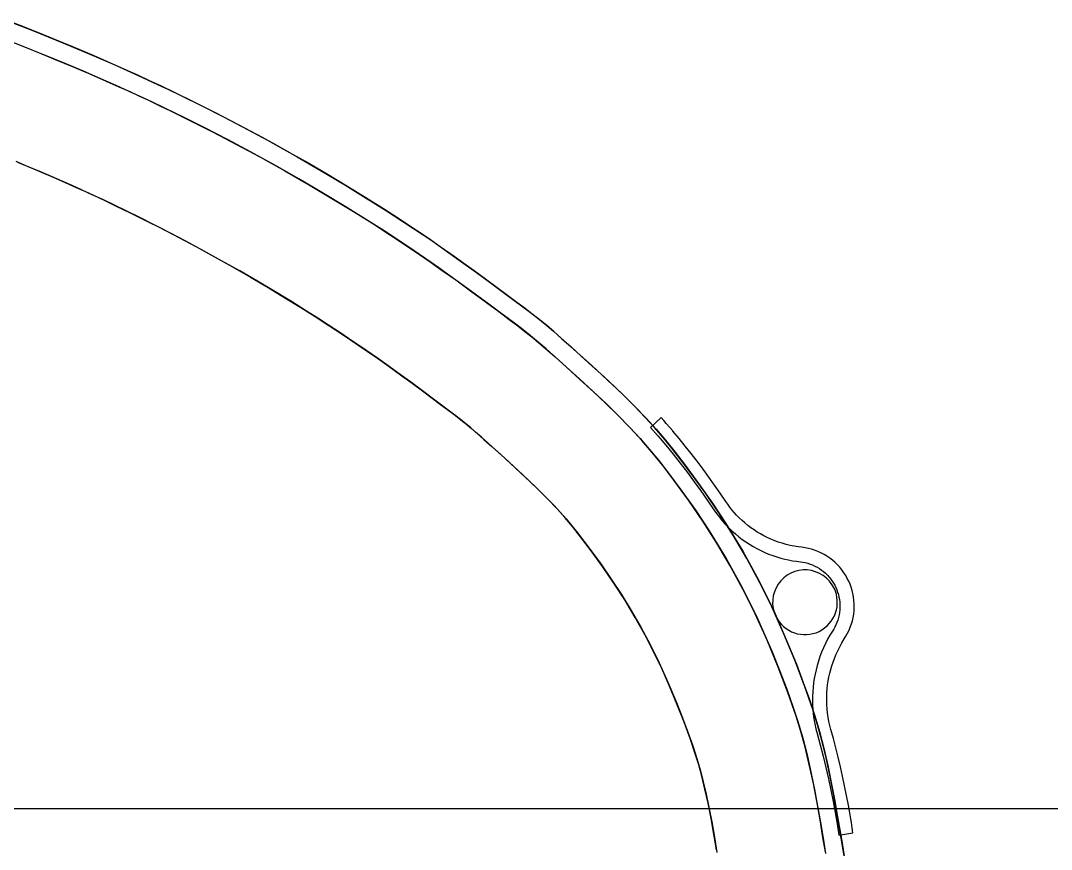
# Model space of a CAD drawing. Extents: x -120222 to -41942, y -19134 to 30932.
# Drawn here: x -97364.5 to -97071.8, y 4523.2 to 4758.5 of the extents above; entities that cross this region are included whole.
import ezdxf

# ---------------------------------------------------------------- set-up
doc = ezdxf.new("R2010")
doc.units = 0
doc.header["$LTSCALE"] = 150
doc.header["$MEASUREMENT"] = 0
doc.linetypes.add('ISO-10______', pattern=[4.699, 3.048, -0.762, 0.127, -0.762])
doc.layers.get('0').update_dxf_attribs({"linetype": 'CONTINUOUS'})
doc.layers.add('_____', color=7, linetype='CONTINUOUS')
doc.layers.add('____B', color=7, linetype='CONTINUOUS')

# ---------------------------------------------------------------- blocks, each defined once
blk = doc.blocks.new('____-461')
at = {"color": 1, "linetype": 'Continuous'}
for points in [[(-103801.8, 209.23, 0), (-103796.43, 207.12, 0), (-103791.78, 205.25, 0), (-103787.59, 203.54, 0), (-103782.36, 201.35, 0), (-103777.43, 199.24, 0), (-103772.87, 197.24, 0), (-103769.29, 195.65, 0), (-103766.2, 194.26, 0), (-103763.54, 193.04, 0), (-103760.73, 191.73, 0), (-103757.58, 190.23, 0), (-103754.08, 188.54, 0), (-103748.18, 185.64, 0), (-103741.8, 182.39, 0), (-103735.02, 178.84, 0), (-103728.1, 175.09, 0), (-103721.1, 171.16, 0), (-103714.22, 167.18, 0), (-103707.53, 163.19, 0), (-103701.43, 159.44, 0), (-103695.96, 155.99, 0), (-103690.77, 152.62, 0), (-103685.31, 148.98, 0), (-103682.77, 147.26, 0), (-103680.06, 145.38, 0), (-103677.05, 143.26, 0), (-103673.75, 140.9, 0), (-103670.17, 138.3, 0), (-103666.29, 135.46, 0), (-103662.46, 132.62, 0), (-103659.52, 130.44, 0), (-103656.98, 128.54, 0), (-103654.84, 126.92, 0), (-103653.09, 125.59, 0), (-103651.73, 124.53, 0), (-103650.22, 123.28, 0), (-103648.27, 121.61, 0), (-103645.88, 119.51, 0), (-103643.36, 117.27, 0), (-103640.49, 114.68, 0), (-103637.26, 111.75, 0), (-103633.91, 108.66, 0), (-103630.79, 105.73, 0), (-103627.92, 102.97, 0), (-103625.3, 100.36, 0), (-103621.96, 96.9, 0), (-103619.13, 93.78, 0), (-103616.5, 90.68, 0), (-103613.77, 87.3, 0), (-103610.93, 83.64, 0), (-103607.08, 78.42, 0), (-103603.15, 72.83, 0), (-103599.36, 67.07, 0), (-103594.55, 59.14, 0), (-103590.01, 50.86, 0), (-103585.67, 42, 0), (-103581.52, 32.53, 0), (-103579.33, 27.09, 0), (-103577.35, 21.92, 0), (-103575.61, 17.02, 0), (-103574.09, 12.39, 0), (-103572.78, 7.97, 0), (-103571.54, 3.22, 0), (-103570.33, -2.02, 0), (-103569.41, -6.47, 0), (-103568.5, -11.22, 0), (-103567.62, -16.25, 0), (-103566.83, -20.95, 0), (-103566.17, -24.91, 0), (-103565.64, -28.14, 0)], [(-103565.67, -27.97, 0), (-103566.24, -24.49, 0), (-103566.96, -20.18, 0), (-103567.82, -15.06, 0), (-103568.76, -9.8, 0), (-103569.73, -4.88, 0), (-103570.89, 0.5, 0), (-103572.09, 5.41, 0), (-103573.32, 9.87, 0), (-103574.68, 14.25, 0), (-103577, 20.97, 0), (-103579.77, 28.21, 0), (-103582.94, 35.89, 0), (-103586.3, 43.35, 0), (-103589.78, 50.42, 0), (-103593.39, 57.1, 0), (-103597.15, 63.52, 0), (-103601.11, 69.77, 0), (-103605.24, 75.86, 0), (-103609.45, 81.65, 0), (-103612.1, 85.16, 0), (-103614.67, 88.43, 0), (-103617.15, 91.46, 0), (-103619.56, 94.26, 0), (-103622.21, 97.17, 0), (-103625.3, 100.36, 0), (-103628.89, 103.91, 0), (-103632.93, 107.75, 0), (-103637.4, 111.87, 0), (-103641.64, 115.72, 0), (-103645.24, 118.95, 0), (-103648.2, 121.55, 0), (-103650.08, 123.16, 0), (-103651.56, 124.39, 0), (-103652.82, 125.38, 0), (-103654.41, 126.6, 0), (-103656.35, 128.06, 0), (-103658.65, 129.79, 0), (-103661.3, 131.77, 0), (-103664.32, 134, 0), (-103667.62, 136.43, 0), (-103670.78, 138.74, 0), (-103673.74, 140.89, 0), (-103676.5, 142.87, 0), (-103680.44, 145.64, 0), (-103683.9, 148.02, 0), (-103687.18, 150.23, 0), (-103691.98, 153.41, 0), (-103696.59, 156.4, 0), (-103701.52, 159.5, 0), (-103706.94, 162.83, 0), (-103712.76, 166.32, 0), (-103718.73, 169.81, 0), (-103724.84, 173.27, 0), (-103730.94, 176.64, 0), (-103737.68, 180.24, 0), (-103744.22, 183.63, 0), (-103750.3, 186.69, 0), (-103755.88, 189.41, 0), (-103759.77, 191.27, 0), (-103763.17, 192.87, 0), (-103766.31, 194.31, 0), (-103770.03, 195.98, 0), (-103774.42, 197.92, 0), (-103779.4, 200.09, 0), (-103784.72, 202.34, 0), (-103790.37, 204.68, 0), (-103794.18, 206.22, 0), (-103798.5, 207.94, 0), (-103803.36, 209.83, 0)], [(-103803.79, 204.44, 0), (-103798.49, 202.37, 0), (-103793.89, 200.52, 0), (-103789.76, 198.83, 0), (-103784.62, 196.68, 0), (-103779.76, 194.61, 0), (-103775.25, 192.63, 0), (-103771.7, 191.06, 0), (-103768.62, 189.68, 0), (-103765.99, 188.47, 0), (-103763.28, 187.21, 0), (-103760.24, 185.76, 0), (-103756.85, 184.13, 0), (-103751.13, 181.32, 0), (-103744.91, 178.17, 0), (-103738.27, 174.7, 0), (-103731.48, 171.04, 0), (-103724.6, 167.2, 0), (-103717.81, 163.29, 0), (-103711.2, 159.36, 0), (-103705.1, 155.64, 0), (-103699.62, 152.2, 0), (-103694.54, 148.91, 0), (-103689.24, 145.39, 0), (-103686.35, 143.44, 0), (-103683.3, 141.34, 0), (-103679.86, 138.92, 0), (-103676.04, 136.18, 0), (-103671.82, 133.11, 0), (-103667.29, 129.77, 0), (-103663.83, 127.21, 0), (-103660.85, 124.99, 0), (-103658.37, 123.12, 0), (-103656.38, 121.6, 0), (-103655.15, 120.65, 0), (-103653.96, 119.68, 0), (-103652.41, 118.38, 0), (-103650.52, 116.73, 0), (-103647.81, 114.33, 0), (-103644.6, 111.45, 0), (-103640.9, 108.09, 0), (-103636.99, 104.48, 0), (-103633.41, 101.1, 0), (-103630.18, 97.96, 0), (-103626.67, 94.39, 0), (-103623.7, 91.18, 0), (-103621.1, 88.16, 0), (-103618.41, 84.88, 0), (-103615.62, 81.32, 0), (-103611.81, 76.21, 0), (-103607.89, 70.68, 0), (-103604.09, 64.96, 0), (-103599.27, 57.07, 0), (-103594.72, 48.85, 0), (-103590.38, 40.03, 0), (-103586.23, 30.58, 0), (-103584.03, 25.14, 0), (-103582.06, 19.98, 0), (-103580.33, 15.1, 0), (-103578.82, 10.51, 0), (-103577.53, 6.11, 0), (-103576.3, 1.33, 0), (-103575.1, -3.95, 0), (-103574.18, -8.45, 0), (-103573.28, -13.26, 0), (-103572.41, -18.31, 0), (-103571.64, -22.85, 0), (-103571.01, -26.64, 0)], [(-103571.08, -26.24, 0), (-103571.77, -22.11, 0), (-103572.6, -17.15, 0), (-103573.54, -11.82, 0), (-103574.5, -6.84, 0), (-103575.66, -1.41, 0), (-103576.85, 3.54, 0), (-103578.07, 8.01, 0), (-103579.41, 12.35, 0), (-103581.71, 19.03, 0), (-103584.47, 26.25, 0), (-103587.65, 33.94, 0), (-103591.01, 41.37, 0), (-103594.49, 48.41, 0), (-103598.1, 55.04, 0), (-103601.88, 61.43, 0), (-103605.84, 67.65, 0), (-103609.99, 73.69, 0), (-103614.16, 79.38, 0), (-103617.28, 83.46, 0), (-103620.28, 87.19, 0), (-103623.16, 90.57, 0), (-103626.34, 94.04, 0), (-103630.18, 97.96, 0), (-103633.37, 101.07, 0), (-103636.91, 104.41, 0), (-103640.78, 107.97, 0), (-103644.46, 111.32, 0), (-103647.66, 114.19, 0), (-103650.37, 116.6, 0), (-103652.59, 118.53, 0), (-103654.2, 119.89, 0), (-103655.45, 120.88, 0), (-103656.87, 121.98, 0), (-103658.64, 123.32, 0), (-103660.76, 124.92, 0), (-103663.24, 126.77, 0), (-103666.68, 129.32, 0), (-103670.55, 132.18, 0), (-103674.28, 134.9, 0), (-103677.71, 137.39, 0), (-103680.87, 139.63, 0), (-103684.57, 142.22, 0), (-103687.87, 144.47, 0), (-103691.05, 146.6, 0), (-103696.37, 150.1, 0), (-103701.62, 153.46, 0), (-103707.45, 157.08, 0), (-103713.88, 160.97, 0), (-103720.56, 164.89, 0), (-103727.42, 168.79, 0), (-103734.27, 172.56, 0), (-103740.88, 176.08, 0), (-103747.26, 179.37, 0), (-103753.18, 182.34, 0), (-103758.6, 184.98, 0), (-103762.35, 186.77, 0), (-103765.63, 188.31, 0), (-103768.73, 189.73, 0), (-103772.43, 191.39, 0), (-103776.79, 193.31, 0), (-103781.7, 195.44, 0), (-103786.94, 197.66, 0), (-103792.51, 199.96, 0), (-103796.27, 201.48, 0), (-103800.54, 203.17, 0)], [(-103803.79, 204.44, 0), (-103798.49, 202.37, 0), (-103793.89, 200.52, 0), (-103789.76, 198.83, 0), (-103784.62, 196.68, 0), (-103779.76, 194.61, 0), (-103775.25, 192.63, 0), (-103771.7, 191.06, 0), (-103768.62, 189.68, 0), (-103765.99, 188.47, 0), (-103763.28, 187.21, 0), (-103760.24, 185.76, 0), (-103756.85, 184.13, 0), (-103751.13, 181.32, 0), (-103744.91, 178.17, 0), (-103738.27, 174.7, 0), (-103731.48, 171.04, 0), (-103724.6, 167.2, 0), (-103717.81, 163.29, 0), (-103711.2, 159.36, 0), (-103705.1, 155.64, 0), (-103699.62, 152.2, 0), (-103694.54, 148.91, 0), (-103689.24, 145.39, 0), (-103686.35, 143.44, 0), (-103683.3, 141.34, 0), (-103679.86, 138.92, 0), (-103676.04, 136.18, 0), (-103671.82, 133.11, 0), (-103667.29, 129.77, 0), (-103663.83, 127.21, 0), (-103660.85, 124.99, 0), (-103658.37, 123.12, 0), (-103656.38, 121.6, 0), (-103655.15, 120.65, 0), (-103653.96, 119.68, 0), (-103652.41, 118.38, 0), (-103650.52, 116.73, 0), (-103647.81, 114.33, 0), (-103644.6, 111.45, 0), (-103640.9, 108.09, 0), (-103636.99, 104.48, 0), (-103633.41, 101.1, 0), (-103630.18, 97.96, 0), (-103626.67, 94.39, 0), (-103623.7, 91.18, 0), (-103621.1, 88.16, 0), (-103618.41, 84.88, 0), (-103615.62, 81.32, 0), (-103611.81, 76.21, 0), (-103607.89, 70.68, 0), (-103604.09, 64.96, 0), (-103599.27, 57.07, 0), (-103594.72, 48.85, 0), (-103590.38, 40.03, 0), (-103586.23, 30.58, 0), (-103584.03, 25.14, 0), (-103582.06, 19.98, 0), (-103580.33, 15.1, 0), (-103578.82, 10.51, 0), (-103577.53, 6.11, 0), (-103576.3, 1.33, 0), (-103575.1, -3.95, 0), (-103574.18, -8.45, 0), (-103573.28, -13.26, 0), (-103572.41, -18.31, 0), (-103571.64, -22.85, 0), (-103571.01, -26.64, 0)], [(-103803.79, 204.44, 0), (-103798.49, 202.37, 0), (-103793.89, 200.52, 0), (-103789.76, 198.83, 0), (-103784.62, 196.68, 0), (-103779.76, 194.61, 0), (-103775.25, 192.63, 0), (-103771.7, 191.06, 0), (-103768.62, 189.68, 0), (-103765.99, 188.47, 0), (-103763.28, 187.21, 0), (-103760.24, 185.76, 0), (-103756.85, 184.13, 0), (-103751.13, 181.32, 0), (-103744.91, 178.17, 0), (-103738.27, 174.7, 0), (-103731.48, 171.04, 0), (-103724.6, 167.2, 0), (-103717.81, 163.29, 0), (-103711.2, 159.36, 0), (-103705.1, 155.64, 0), (-103699.62, 152.2, 0), (-103694.54, 148.91, 0), (-103689.24, 145.39, 0), (-103686.35, 143.44, 0), (-103683.3, 141.34, 0), (-103679.86, 138.92, 0), (-103676.04, 136.18, 0), (-103671.82, 133.11, 0), (-103667.29, 129.77, 0), (-103663.83, 127.21, 0), (-103660.85, 124.99, 0), (-103658.37, 123.12, 0), (-103656.38, 121.6, 0), (-103655.15, 120.65, 0), (-103653.96, 119.68, 0), (-103652.41, 118.38, 0), (-103650.52, 116.73, 0), (-103647.81, 114.33, 0), (-103644.6, 111.45, 0), (-103640.9, 108.09, 0), (-103636.99, 104.48, 0), (-103633.41, 101.1, 0), (-103630.18, 97.96, 0), (-103626.67, 94.39, 0), (-103623.7, 91.18, 0), (-103621.1, 88.16, 0), (-103618.41, 84.88, 0), (-103615.62, 81.32, 0), (-103611.81, 76.21, 0), (-103607.89, 70.68, 0), (-103604.09, 64.96, 0), (-103599.27, 57.07, 0), (-103594.72, 48.85, 0), (-103590.38, 40.03, 0), (-103586.23, 30.58, 0), (-103584.03, 25.14, 0), (-103582.06, 19.98, 0), (-103580.33, 15.1, 0), (-103578.82, 10.51, 0), (-103577.53, 6.11, 0), (-103576.3, 1.33, 0), (-103575.1, -3.95, 0), (-103574.18, -8.45, 0), (-103573.28, -13.26, 0), (-103572.41, -18.31, 0), (-103571.64, -22.85, 0), (-103571.01, -26.64, 0)], [(-103601.98, -25.63, 0), (-103602.75, -21.15, 0), (-103603.54, -16.74, 0), (-103604.41, -12.37, 0), (-103605.28, -8.37, 0), (-103606.16, -4.75, 0), (-103607.05, -1.49, 0), (-103608.01, 1.65, 0), (-103609.46, 5.96, 0), (-103611.17, 10.6, 0), (-103613.13, 15.58, 0), (-103615.31, 20.82, 0), (-103617.56, 25.88, 0), (-103619.88, 30.71, 0), (-103622.24, 35.3, 0), (-103625.08, 40.39, 0), (-103628.04, 45.32, 0), (-103631.12, 50.13, 0), (-103634.34, 54.81, 0), (-103637.56, 59.25, 0), (-103640.62, 63.28, 0), (-103642.9, 66.14, 0), (-103645.06, 68.73, 0), (-103647.28, 71.22, 0), (-103649.98, 74.05, 0), (-103653.22, 77.26, 0), (-103656.99, 80.84, 0), (-103659.55, 83.22, 0), (-103662.22, 85.66, 0), (-103664.66, 87.87, 0), (-103666.84, 89.83, 0), (-103668.74, 91.54, 0), (-103670.39, 93, 0), (-103671.77, 94.2, 0), (-103672.8, 95.08, 0), (-103673.61, 95.75, 0), (-103674.28, 96.28, 0), (-103675.08, 96.89, 0), (-103676, 97.6, 0), (-103677.07, 98.4, 0), (-103679.31, 100.09, 0), (-103681.98, 102.08, 0), (-103685.09, 104.38, 0), (-103688.55, 106.94, 0), (-103691.86, 109.36, 0), (-103694.93, 111.58, 0), (-103698.28, 113.97, 0), (-103701.28, 116.07, 0), (-103703.94, 117.89, 0), (-103706.49, 119.61, 0), (-103708.98, 121.27, 0), (-103712.14, 123.35, 0), (-103715.2, 125.33, 0), (-103718.4, 127.36, 0), (-103722.72, 130.04, 0), (-103727.43, 132.91, 0), (-103732.35, 135.84, 0), (-103737.39, 138.76, 0), (-103742.52, 141.66, 0), (-103747.64, 144.49, 0), (-103752.69, 147.2, 0), (-103757.26, 149.59, 0), (-103761.62, 151.83, 0), (-103765.74, 153.9, 0), (-103769.61, 155.8, 0), (-103773.14, 157.5, 0), (-103776.28, 158.99, 0), (-103778.38, 159.98, 0), (-103780.32, 160.87, 0), (-103782.49, 161.86, 0), (-103784.98, 162.97, 0), (-103787.76, 164.2, 0), (-103790.85, 165.55, 0), (-103794.15, 166.98, 0), (-103797.6, 168.44, 0), (-103800.83, 169.79, 0)], [(-103800.46, 169.64, 0), (-103797.22, 168.28, 0), (-103794.1, 166.95, 0), (-103790.36, 165.34, 0), (-103786.91, 163.82, 0), (-103783.86, 162.47, 0), (-103781.21, 161.27, 0), (-103778.94, 160.24, 0), (-103775.91, 158.82, 0), (-103772.41, 157.15, 0), (-103768.45, 155.24, 0), (-103764.14, 153.1, 0), (-103759.53, 150.77, 0), (-103754.64, 148.23, 0), (-103749.62, 145.56, 0), (-103744.53, 142.78, 0), (-103739.38, 139.89, 0), (-103734.31, 136.98, 0), (-103729.34, 134.06, 0), (-103724.52, 131.14, 0), (-103720.05, 128.39, 0), (-103715.97, 125.82, 0), (-103712.07, 123.3, 0), (-103708.03, 120.64, 0), (-103703.81, 117.8, 0), (-103701.18, 116, 0), (-103698.23, 113.94, 0), (-103694.94, 111.59, 0), (-103691.31, 108.95, 0), (-103688.45, 106.87, 0), (-103685.48, 104.67, 0), (-103682.75, 102.65, 0), (-103680.35, 100.86, 0), (-103678.25, 99.3, 0), (-103676.83, 98.23, 0), (-103675.61, 97.29, 0), (-103674.57, 96.5, 0), (-103673.74, 95.85, 0), (-103672.79, 95.07, 0), (-103671.52, 93.99, 0), (-103669.94, 92.6, 0), (-103668.03, 90.91, 0), (-103665.81, 88.91, 0), (-103663.26, 86.6, 0), (-103660.45, 84.04, 0), (-103657.62, 81.43, 0), (-103655.02, 78.99, 0), (-103652.65, 76.71, 0), (-103650.24, 74.31, 0), (-103648.13, 72.13, 0), (-103646.31, 70.16, 0), (-103644.72, 68.33, 0), (-103643.09, 66.37, 0), (-103641.4, 64.27, 0), (-103639.65, 62.02, 0), (-103637.84, 59.63, 0), (-103634.87, 55.56, 0), (-103631.87, 51.25, 0), (-103628.98, 46.83, 0), (-103626.21, 42.31, 0), (-103623.49, 37.59, 0), (-103620.86, 32.66, 0), (-103618.3, 27.45, 0), (-103615.8, 21.95, 0), (-103613.38, 16.21, 0), (-103611.65, 11.85, 0), (-103610.11, 7.75, 0), (-103608.75, 3.89, 0), (-103607.58, 0.29, 0), (-103606.58, -3.16, 0), (-103605.77, -6.32, 0), (-103604.96, -9.78, 0), (-103604.16, -13.56, 0), (-103603.37, -17.65, 0), (-103602.59, -22.06, 0), (-103601.86, -26.38, 0)], [(-103617.71, 97.12, 0), (-103619.4, 95.55, 0), (-103620.73, 94.31, 0)], [(-103614.42, 93.31, 0), (-103615.33, 94.38, 0), (-103616.25, 95.45, 0), (-103616.98, 96.28, 0), (-103617.71, 97.12, 0)], [(-103620.73, 94.31, 0), (-103618.56, 91.82, 0), (-103616.42, 89.29, 0), (-103614.32, 86.73, 0), (-103612.27, 84.14, 0), (-103610.25, 81.51, 0), (-103608.3, 78.91, 0), (-103606.4, 76.28, 0), (-103604.53, 73.61, 0), (-103602.71, 70.93, 0)], [(-103614.4, 93.29, 0), (-103614.41, 93.3, 0), (-103614.42, 93.31, 0)], [(-103599.36, 73.3, 0), (-103600.93, 75.62, 0), (-103602.53, 77.92, 0), (-103604.16, 80.2, 0), (-103605.82, 82.46, 0), (-103607.51, 84.7, 0), (-103609.19, 86.88, 0), (-103610.9, 89.04, 0), (-103612.64, 91.17, 0), (-103614.4, 93.29, 0)], [(-103577.73, 60.29, 0), (-103578.85, 60.43, 0), (-103579.99, 60.6, 0), (-103581.12, 60.83, 0), (-103582.25, 61.1, 0), (-103583.37, 61.41, 0), (-103584.48, 61.78, 0), (-103585.59, 62.18, 0), (-103586.59, 62.6, 0), (-103587.58, 63.05, 0), (-103588.55, 63.54, 0), (-103589.5, 64.06, 0), (-103590.44, 64.62, 0), (-103591.35, 65.22, 0), (-103592.24, 65.84, 0), (-103593.1, 66.5, 0), (-103593.94, 67.19, 0), (-103594.75, 67.91, 0), (-103595.53, 68.65, 0), (-103596.28, 69.41, 0), (-103596.95, 70.16, 0), (-103597.6, 70.92, 0), (-103598.22, 71.7, 0), (-103598.81, 72.49, 0), (-103599.36, 73.3, 0)], [(-103602.71, 70.93, 0), (-103601.97, 69.87, 0), (-103601.19, 68.83, 0), (-103600.37, 67.82, 0), (-103599.5, 66.83, 0), (-103598.59, 65.87, 0), (-103597.63, 64.95, 0), (-103596.64, 64.06, 0), (-103595.69, 63.28, 0), (-103594.71, 62.53, 0), (-103593.71, 61.82, 0), (-103592.67, 61.14, 0), (-103591.62, 60.5, 0), (-103590.54, 59.91, 0), (-103589.44, 59.35, 0), (-103588.32, 58.83, 0), (-103587.19, 58.36, 0), (-103586.04, 57.93, 0), (-103584.88, 57.55, 0), (-103583.72, 57.2, 0), (-103582.61, 56.92, 0), (-103581.51, 56.68, 0), (-103580.4, 56.48, 0), (-103579.29, 56.31, 0), (-103578.19, 56.18, 0)], [(-103565.72, 34.24, 0), (-103565.23, 35.03, 0), (-103564.78, 35.85, 0), (-103564.36, 36.71, 0), (-103564, 37.59, 0), (-103563.68, 38.5, 0), (-103563.42, 39.42, 0), (-103563.21, 40.36, 0), (-103563.05, 41.31, 0), (-103562.95, 42.27, 0), (-103562.9, 43.25, 0), (-103562.91, 44.23, 0), (-103562.97, 45.2, 0), (-103563.1, 46.17, 0), (-103563.27, 47.12, 0), (-103563.49, 48.03, 0), (-103563.77, 48.92, 0), (-103564.08, 49.79, 0), (-103564.44, 50.63, 0), (-103564.85, 51.46, 0), (-103565.31, 52.27, 0), (-103565.83, 53.07, 0), (-103566.39, 53.85, 0), (-103567, 54.6, 0), (-103567.64, 55.3, 0), (-103568.33, 55.97, 0), (-103569.06, 56.6, 0), (-103569.82, 57.19, 0), (-103570.63, 57.75, 0), (-103571.47, 58.25, 0), (-103572.34, 58.71, 0), (-103573.23, 59.11, 0), (-103574.13, 59.45, 0), (-103575.02, 59.74, 0), (-103575.92, 59.98, 0), (-103576.83, 60.16, 0), (-103577.73, 60.29, 0)], [(-103578.19, 56.18, 0), (-103577.49, 56.08, 0), (-103576.8, 55.94, 0), (-103576.1, 55.75, 0), (-103575.41, 55.53, 0), (-103574.73, 55.26, 0), (-103574.07, 54.96, 0), (-103573.43, 54.62, 0), (-103572.8, 54.25, 0), (-103572.2, 53.83, 0), (-103571.61, 53.38, 0), (-103571.05, 52.89, 0), (-103570.52, 52.37, 0), (-103570.03, 51.83, 0), (-103569.56, 51.26, 0), (-103569.15, 50.68, 0), (-103568.77, 50.09, 0), (-103568.43, 49.48, 0), (-103568.12, 48.86, 0), (-103567.84, 48.21, 0), (-103567.6, 47.55, 0), (-103567.39, 46.86, 0), (-103567.22, 46.15, 0), (-103567.09, 45.43, 0), (-103567.01, 44.71, 0), (-103566.96, 43.99, 0), (-103566.95, 43.26, 0), (-103566.99, 42.53, 0), (-103567.07, 41.79, 0), (-103567.19, 41.06, 0), (-103567.36, 40.33, 0), (-103567.56, 39.63, 0), (-103567.8, 38.94, 0), (-103568.08, 38.28, 0), (-103568.39, 37.64, 0), (-103568.73, 37.03, 0), (-103569.09, 36.45, 0)], [(-103569.09, 36.45, 0), (-103569.78, 35.32, 0), (-103570.44, 34.16, 0), (-103571.05, 32.97, 0), (-103571.62, 31.75, 0), (-103572.15, 30.5, 0), (-103572.63, 29.23, 0), (-103573.07, 27.93, 0), (-103573.43, 26.73, 0), (-103573.74, 25.51, 0), (-103574.02, 24.28, 0), (-103574.25, 23.04, 0), (-103574.43, 21.79, 0), (-103574.58, 20.53, 0), (-103574.68, 19.28, 0), (-103574.73, 18.02, 0), (-103574.74, 16.76, 0), (-103574.71, 15.51, 0), (-103574.63, 14.26, 0), (-103574.52, 13.02, 0), (-103574.32, 11.58, 0), (-103574.07, 10.15, 0), (-103573.77, 8.74, 0), (-103573.41, 7.36, 0)], [(-103569.53, 8.58, 0), (-103569.83, 9.7, 0), (-103570.08, 10.85, 0), (-103570.29, 12.02, 0), (-103570.46, 13.19, 0), (-103570.59, 14.38, 0), (-103570.67, 15.58, 0), (-103570.71, 16.79, 0), (-103570.7, 17.9, 0), (-103570.65, 19.01, 0), (-103570.57, 20.11, 0), (-103570.45, 21.22, 0), (-103570.28, 22.32, 0), (-103570.08, 23.42, 0), (-103569.85, 24.51, 0), (-103569.57, 25.58, 0), (-103569.26, 26.65, 0), (-103568.91, 27.7, 0), (-103568.52, 28.73, 0), (-103568.11, 29.74, 0), (-103567.57, 30.92, 0), (-103567, 32.06, 0), (-103566.38, 33.17, 0), (-103565.72, 34.24, 0)], [(-103573.41, 7.36, 0), (-103572.54, 4.18, 0), (-103571.71, 0.98, 0), (-103570.92, -2.23, 0), (-103570.19, -5.45, 0), (-103569.5, -8.68, 0), (-103568.86, -11.86, 0), (-103568.28, -15.05, 0), (-103567.73, -18.25, 0), (-103567.24, -21.45, 0)], [(-103564.06, -15.68, 0), (-103564.54, -12.94, 0), (-103565.06, -10.2, 0), (-103565.61, -7.47, 0), (-103566.19, -4.74, 0), (-103566.8, -2.02, 0), (-103567.44, 0.64, 0), (-103568.11, 3.29, 0), (-103568.8, 5.94, 0), (-103569.53, 8.58, 0)], [(-103563.25, -20.76, 0), (-103563.46, -19.34, 0), (-103563.69, -17.91, 0), (-103563.87, -16.8, 0), (-103564.06, -15.68, 0)], [(-103567.24, -21.45, 0), (-103565, -21.07, 0), (-103563.25, -20.76, 0)]]:
    blk.add_polyline3d(points, dxfattribs=at)
for start, end in [(85.8546, 145.8546), (25.8546, 85.8546), (145.8546, 205.8546), (205.8546, 25.8546)]:
    blk.add_arc((-103576.88, 44.67), 9.19, start, end, dxfattribs=at)

msp = doc.modelspace()

# ---------------------------------------------------------------- linework, layer by layer
at = {"layer": '____B', "color": 6, "linetype": 'ISO-10______'}
msp.add_line((-41943.00752, 4534.71684), (-107847.23944, 4534.71684), dxfattribs=at)
at = {"layer": '____B', "color": 0, "linetype": 'ISO-10______'}
msp.add_line((-79640.95325, 4534.71684), (-99851.30431, 4534.71684), dxfattribs=at)

# ---------------------------------------------------------------- block references
at = {"layer": '_____', "color": 0}
msp.add_blockref('____-461', (6435.10495, 4548.69799), dxfattribs=at)

doc.saveas('drawing.dxf')
